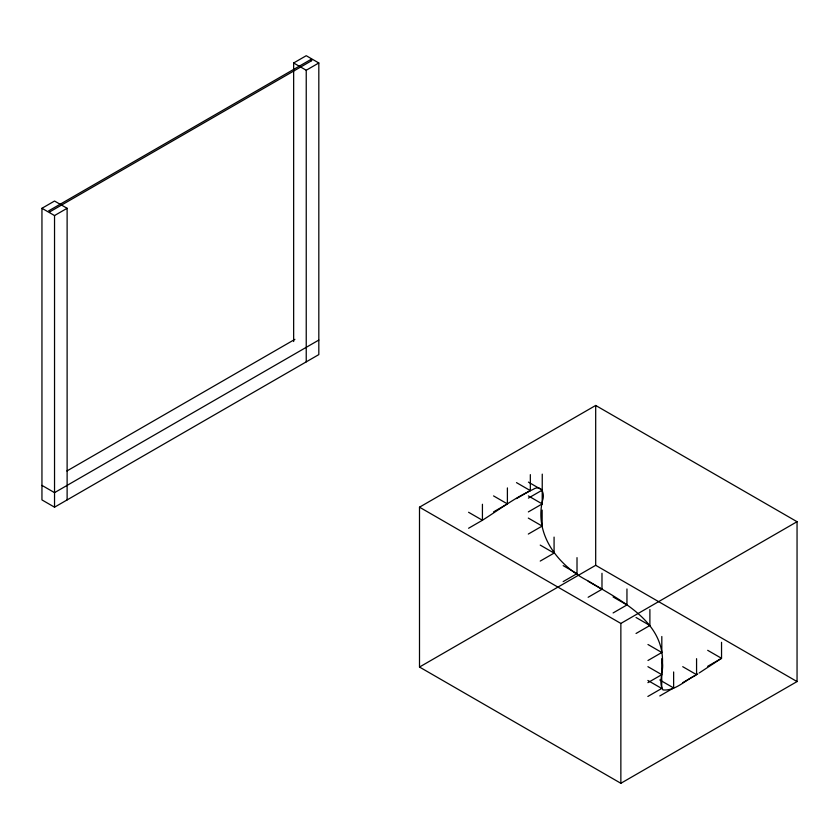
<?xml version="1.0" encoding="UTF-8"?>
<svg xmlns="http://www.w3.org/2000/svg" width="839" height="839" viewBox="0 0 839 839"><rect width="100%" height="100%" fill="white"/><g stroke="black" fill="none" stroke-linecap="round" stroke-linejoin="round"><path stroke-width="1.26" d="M468.582 528.255L482.425 520.264C499.037 509.693 514.947 497.684 532.933 489.494C541.239 483.935 545.151 493.573 542.56 500.411C534.055 535.282 558.879 566.294 588.632 581.217C619.434 600.032 663.953 620.399 662.506 663.02C663.68 671.756 658.08 682.117 662.946 689.92C675.07 691.2 685.253 680.282 695.615 675.28M49.144 210.589L49.858 211.816L311.626 60.691L311.626 59.863L310.912 59.454L49.144 210.589L49.858 211.816M310.912 59.454L311.626 60.691M699.191 672.983L721.54 658.311L721.54 642.328M697.01 674.388L697.733 673.927M293.65 341.525L293.65 62.977L306.235 55.71L318.82 62.977L318.82 354.603L54.535 507.186L41.95 499.918L41.95 208.292L54.535 201.035L67.12 208.292L67.12 499.918M41.95 208.292L54.535 215.56L67.12 208.292M293.65 62.977L306.235 70.245L318.82 62.977M66.9 470.983L294.888 339.355M318.82 340.068L54.535 492.65L41.95 485.382M419.5 507.186L595.69 405.457L797.05 521.711L797.05 681.562L620.86 783.29L419.5 667.036L419.5 507.186L620.86 623.44L797.05 521.711M493.552 511.895L507.396 503.903L507.396 487.92M516.488 498.607L530.332 490.616L530.332 474.633M528.413 498.104L542.256 490.112L528.413 482.121M528.36 511.905L542.204 503.914L542.256 474.129M528.308 534.065L542.151 526.074L542.151 510.091M540.232 561.081L554.076 553.09L554.076 537.096M563.168 581.616L577.012 573.624L577.012 557.641M419.5 667.036L595.69 565.308L797.05 681.562M588.139 597.284L601.983 589.282L601.983 573.299M613.11 612.942L626.953 604.95L626.953 588.968M636.046 633.476L649.889 625.485L649.889 609.502M647.97 660.492L661.814 652.501L661.814 636.507M647.918 682.652L661.761 674.661L647.918 666.669M647.865 696.454L661.709 688.462L661.761 658.678M707.697 666.302L721.54 658.311L707.697 650.319M659.79 695.951L673.633 687.959L673.633 671.966M682.726 682.663L696.569 674.671L696.569 658.678M516.488 482.624L530.332 490.616M528.36 495.922L542.204 503.914M493.552 495.912L507.396 503.903M528.308 518.082L542.151 526.074M540.232 545.098L554.076 553.09M563.168 565.633L577.012 573.624M468.582 512.272L482.425 520.264L482.425 504.27M588.139 581.291L601.983 589.282M613.11 596.959L626.953 604.95M636.046 617.494L649.889 625.485M647.97 644.499L661.814 652.501M682.726 666.68L696.569 674.671M659.79 679.957L673.633 687.959M647.865 680.46L661.709 688.462M620.86 623.44L620.86 783.29M595.69 405.457L595.69 565.308M306.235 70.245L306.235 361.861M54.535 215.56L54.535 507.186"/></g></svg>
